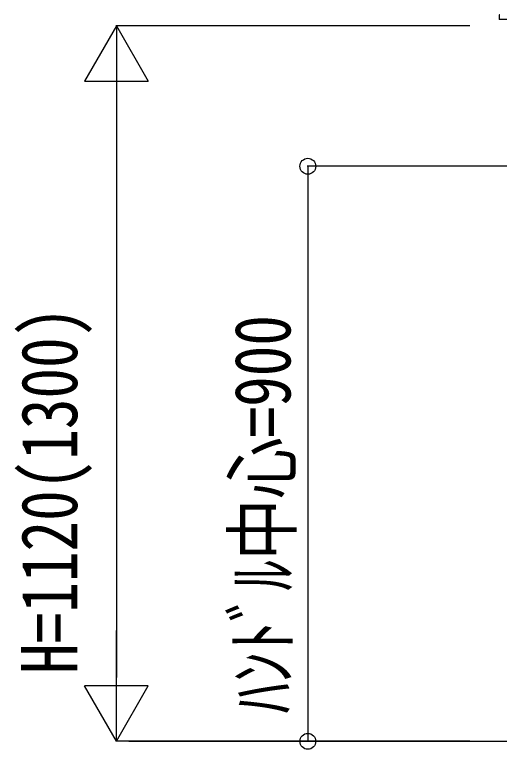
# Model space of a CAD drawing. Units: millimetres, scale not verified. Extents: x -16820 to 16820, y -11880 to 11880.
# Drawn here: x -3646 to -2887, y -4566 to -3417 of the extents above; entities that cross this region are included whole.
import ezdxf
from ezdxf.enums import TextEntityAlignment as Align

# ---------------------------------------------------------------- set-up
doc = ezdxf.new("R2010")
doc.units = ezdxf.units.MM
doc.header["$LTSCALE"] = 50
for name, color, linetype in [('0-4_YKK_13', 4, 'Continuous'), ('0-5_YKK_A1', 4, 'Continuous'), ('0-6_YKK_D', 6, 'Continuous')]:
    doc.layers.add(name, color=color, linetype=linetype)
doc.styles.add('ＭＳ ゴシック', font='')
doc.styles.get('ＭＳ ゴシック').set_extended_font_data('MS Gothic')

msp = doc.modelspace()

# ---------------------------------------------------------------- linework, layer by layer
at = {"layer": '0-4_YKK_13'}
for p, q in [((-2886.94, -3417.61), (-2887.31, -3423.68)), ((-2841.61, -3424), (-2887.01, -3424))]:
    msp.add_line(p, q, dxfattribs=at)
for centre, radius, start, end in [((-2887.01, -3423.7), 0.3, 176.5, 270), ((-2885.94, -3417.67), 1, 104.06552, 176.5)]:
    msp.add_arc(centre, radius, start, end, dxfattribs=at)
at = {"layer": '0-5_YKK_A1'}
msp.add_line((-3467.35, -4554), (3418.26, -4554), dxfattribs=at)
at = {"layer": '0-6_YKK_D'}
for p, q in [((-3486.92, -3434), (-3536.92, -3520.6)), ((-2932.92, -3434), (-3487.92, -3434)), ((-3486.92, -3434), (-3436.92, -3520.6)), ((-3486.92, -3434), (-3486.92, -3607.21)), ((-3536.92, -3520.6), (-3436.92, -3520.6)), ((-3486.92, -3534), (-3486.92, -4454)), ((-2820.42, -3654), (-3187.92, -3654)), ((-3186.92, -3654), (-3186.92, -4554)), ((-3486.92, -4554), (-3486.92, -4380.8)), ((-3486.92, -4554), (-3536.92, -4467.4)), ((-3436.92, -4467.4), (-3536.92, -4467.4)), ((-3486.92, -4554), (-3436.92, -4467.4)), ((-2932.92, -4554), (-3487.92, -4554)), ((-2932.92, -4554), (-3187.92, -4554))]:
    msp.add_line(p, q, dxfattribs=at)
for centre in [(-3186.92, -3654), (-3186.92, -4554)]:
    msp.add_circle(centre, 12.5, dxfattribs=at)

# ---------------------------------------------------------------- texts
at = {"layer": '0-6_YKK_D', "style": 'ＭＳ ゴシック', "width": 0.8}
for s, p in [('H=1120(1300)', (-3521.92, -4448.4)), ('ﾊﾝﾄﾞﾙ中心=900', (-3187.72, -4510.4))]:
    msp.add_text(s, height=87.98, rotation=90, dxfattribs=at).set_placement(p, align=Align.BOTTOM_LEFT)

doc.saveas('drawing.dxf')
